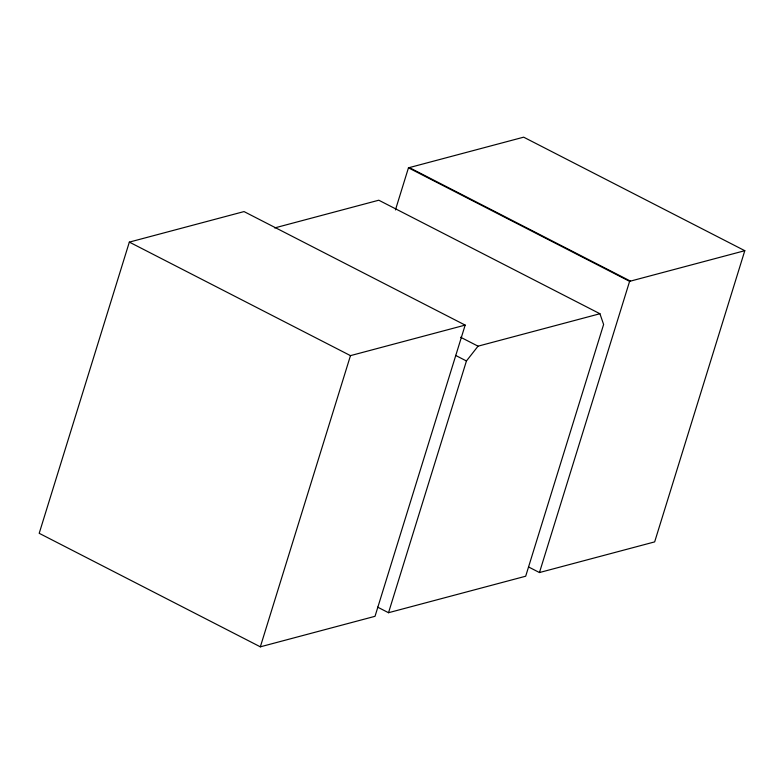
<?xml version="1.0" encoding="UTF-8"?>
<svg xmlns="http://www.w3.org/2000/svg" width="784" height="784" viewBox="0 0 784 784"><rect width="100%" height="100%" fill="white"/><g stroke="black" fill="none" stroke-linecap="round" stroke-linejoin="round"><path stroke-width="1.18" d="M129.34 242.109L39.2 533.306L260.337 646.829L375.017 616.312L465.167 325.105L244.03 211.582L129.34 242.109L350.477 355.632L465.167 325.105M260.337 646.829L350.477 355.632M395.44 209.926L408.464 167.825L523.663 137.171L744.8 250.694L654.66 541.891L539.461 572.545L528.563 566.959M388.521 612.716L466.441 360.973L478.034 346.175L599.927 313.737L603.611 324.478L525.682 576.22L388.521 612.716L377.623 607.13M539.461 572.545L629.601 281.348L744.8 250.694M274.655 227.928L378.79 200.214L599.927 313.737M409.336 167.6L630.473 281.123M408.464 167.825L629.601 281.348M460.6 337.228L478.034 346.175M455.553 355.387L466.441 360.973"/></g></svg>
